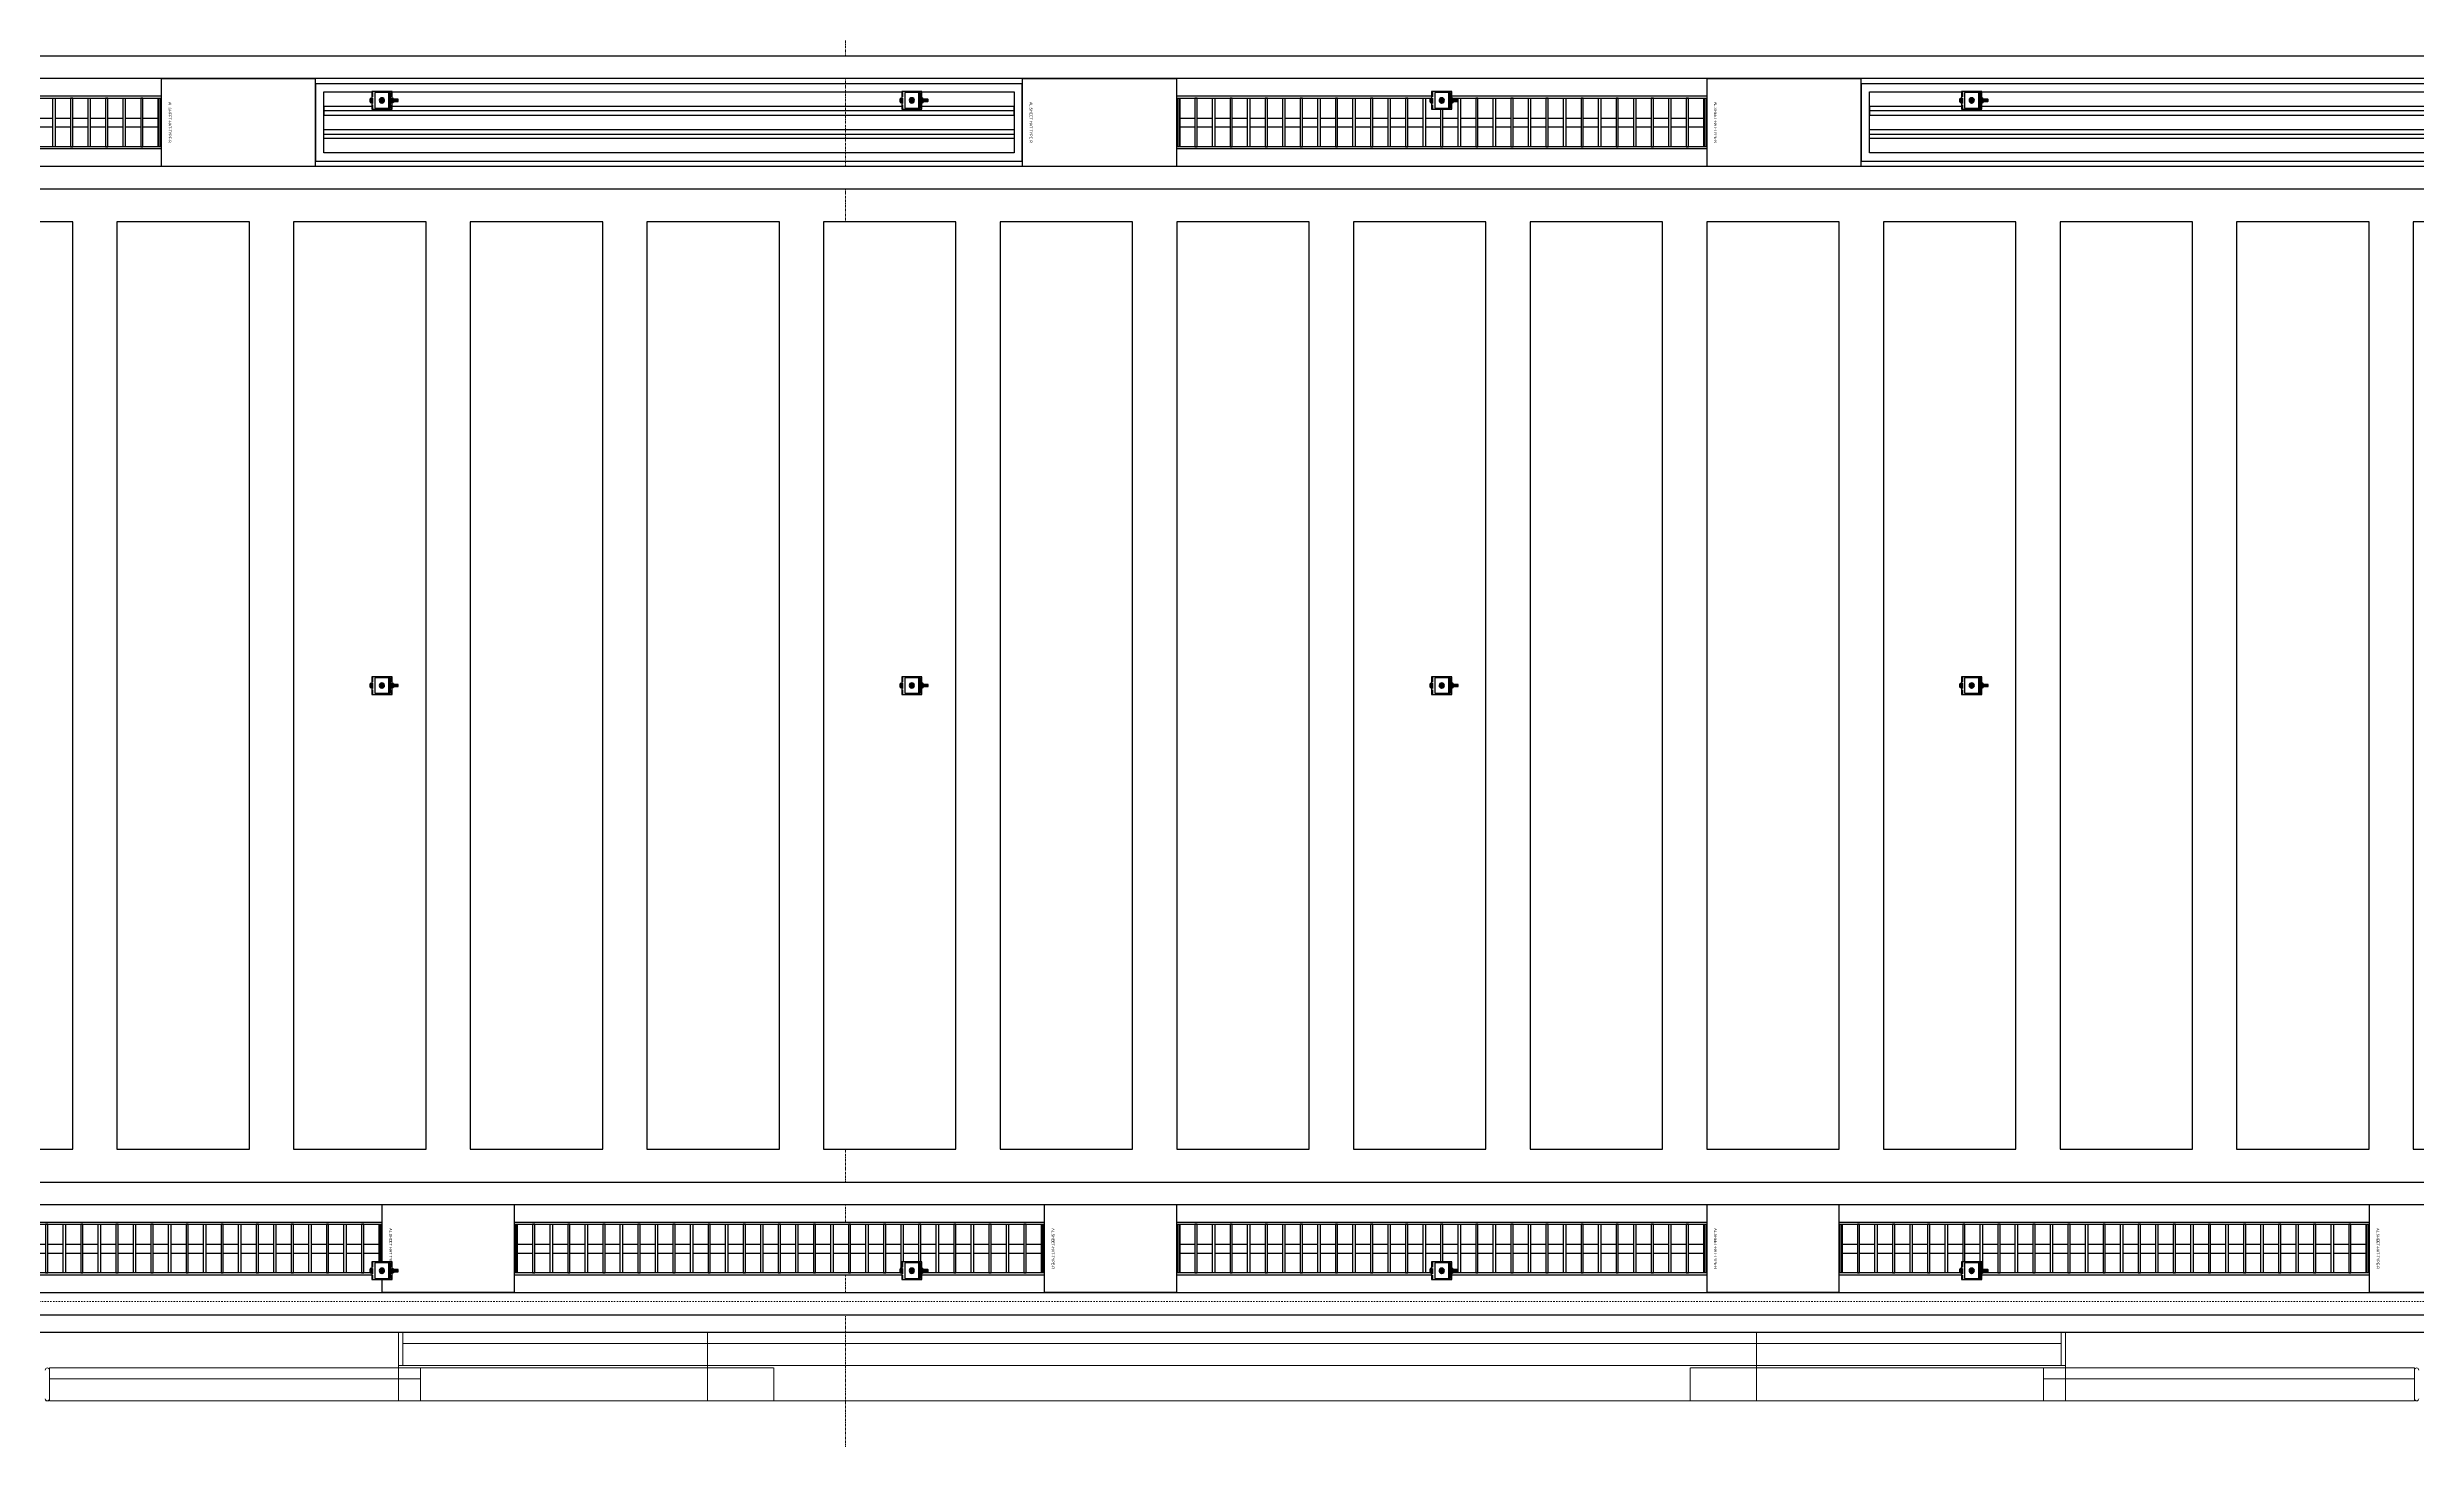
# Model space of a CAD drawing. Header units: millimetres. Extents: x -962357 to -591296, y -195428 to 59420.
# Drawn here: x -803488 to -798123, y -143 to 3010 of the extents above; entities that cross this region are included whole.
import ezdxf
from ezdxf.enums import TextEntityAlignment as Align

# ---------------------------------------------------------------- set-up
doc = ezdxf.new("R2010")
doc.units = ezdxf.units.MM
for name, pattern in [('ACAD_ISO02W100', [15, 12, -3]), ('DASH', [6.35, 3.175, -3.175]), ('DPA_Grid _ Level 100', [10, 5.5, -1.6, 1.3, -1.6]), ('DPA_Hidden 500', [1.4, 0.8, -0.6])]:
    doc.linetypes.add(name, pattern=pattern)
for name, color, linetype in [('000 - CSD_PL_001 - ASCESSORIES', 251, 'Continuous'), ('000 - H A T C H', 8, 'Continuous'), ('000 - WIPEOUT', 250, 'Continuous'), ('001 - ASCESSORIES', 251, 'Continuous'), ('008 - LIGHTING', 1, 'Continuous'), ('A04_TUBE SERIES', 2, 'Continuous'), ('A11_ALU.SOLID SHEET', 2, 'Continuous')]:
    doc.layers.add(name, color=color, linetype=linetype)
for name, color, linetype, lineweight in [('A-GENM', 1, 'Continuous', 9), ('A-GENM-HDLN', 2, 'DPA_Hidden 500', 9), ('Q-SPCQ', 2, 'Continuous', 9), ('Q-SPCQ-HDLN', 2, 'DASH', 9), ('S-GRID', 251, 'Continuous', 9)]:
    doc.layers.add(name, color=color, linetype=linetype, lineweight=lineweight)
doc.layers.get('000 - CSD_PL_001 - ASCESSORIES').off()

# ---------------------------------------------------------------- blocks, each defined once
blk = doc.blocks.new('*U634')
at = {"color": 1}
blk.add_wipeout([(600, -60), (-600, -60), (-600, 60), (600, 60)], dxfattribs=at).dxf.layer = '000 - WIPEOUT'
at = {"layer": '001 - ASCESSORIES', "color": 0}
blk.add_lwpolyline([(600, -60), (-600, -60), (-600, 60), (600, 60)], close=True, dxfattribs=at)
at = {"layer": '001 - ASCESSORIES'}
for points in [[(-593.5, -55), (-598.5, -55), (-598.5, 55), (-593.5, 55)], [(595, -55), (-595, -55), (-595, 55), (595, 55)], [(-558.8, -55), (-553.8, -55), (-553.8, 55), (-558.8, 55)], [(-514, -55), (-519, -55), (-519, 55), (-514, 55)], [(-479.3, -55), (-474.3, -55), (-474.3, 55), (-479.3, 55)], [(-434.6, -55), (-439.6, -55), (-439.6, 55), (-434.6, 55)], [(-399.8, -55), (-394.8, -55), (-394.8, 55), (-399.8, 55)], [(-355.1, -55), (-360.1, -55), (-360.1, 55), (-355.1, 55)], [(-320.4, -55), (-315.4, -55), (-315.4, 55), (-320.4, 55)], [(-275.6, -55), (-280.6, -55), (-280.6, 55), (-275.6, 55)], [(-240.9, -55), (-235.9, -55), (-235.9, 55), (-240.9, 55)], [(-196.2, -55), (-201.2, -55), (-201.2, 55), (-196.2, 55)], [(-161.4, -55), (-156.4, -55), (-156.4, 55), (-161.4, 55)], [(-116.7, -55), (-121.7, -55), (-121.7, 55), (-116.7, 55)], [(-82, -55), (-77, -55), (-77, 55), (-82, 55)], [(-37.2, -55), (-42.2, -55), (-42.2, 55), (-37.2, 55)], [(-2.5, -55), (2.5, -55), (2.5, 55), (-2.5, 55)], [(42.2, -55), (37.2, -55), (37.2, 55), (42.2, 55)], [(77, -55), (82, -55), (82, 55), (77, 55)], [(121.7, -55), (116.7, -55), (116.7, 55), (121.7, 55)], [(156.4, -55), (161.4, -55), (161.4, 55), (156.4, 55)], [(201.2, -55), (196.2, -55), (196.2, 55), (201.2, 55)], [(235.9, -55), (240.9, -55), (240.9, 55), (235.9, 55)], [(280.6, -55), (275.6, -55), (275.6, 55), (280.6, 55)], [(315.4, -55), (320.4, -55), (320.4, 55), (315.4, 55)], [(360.1, -55), (355.1, -55), (355.1, 55), (360.1, 55)], [(394.8, -55), (399.8, -55), (399.8, 55), (394.8, 55)], [(439.6, -55), (434.6, -55), (434.6, 55), (439.6, 55)], [(474.3, -55), (479.3, -55), (479.3, 55), (474.3, 55)], [(519, -55), (514, -55), (514, 55), (519, 55)], [(553.8, -55), (558.8, -55), (558.8, 55), (553.8, 55)], [(598.5, -55), (593.5, -55), (593.5, 55), (598.5, 55)]]:
    blk.add_lwpolyline(points, close=True, dxfattribs=at)
for points in [[(-593.5, 10), (-558.8, 10)], [(-553.8, 10), (-519, 10)], [(-514, 10), (-479.3, 10)], [(-474.3, 10), (-439.6, 10)], [(-434.6, 10), (-399.8, 10)], [(-394.8, 10), (-360.1, 10)], [(-355.1, 10), (-320.4, 10)], [(-315.4, 10), (-280.6, 10)], [(-275.6, 10), (-240.9, 10)], [(-235.9, 10), (-201.2, 10)], [(-196.2, 10), (-161.4, 10)], [(-156.4, 10), (-121.7, 10)], [(-116.7, 10), (-82, 10)], [(-77, 10), (-42.2, 10)], [(-37.2, 10), (-2.5, 10)], [(2.5, 10), (37.2, 10)], [(42.2, 10), (77, 10)], [(82, 10), (116.7, 10)], [(121.7, 10), (156.4, 10)], [(161.4, 10), (196.2, 10)], [(201.2, 10), (235.9, 10)], [(240.9, 10), (275.6, 10)], [(280.6, 10), (315.4, 10)], [(320.4, 10), (355.1, 10)], [(360.1, 10), (394.8, 10)], [(399.8, 10), (434.6, 10)], [(439.6, 10), (474.3, 10)], [(479.3, 10), (514, 10)], [(519, 10), (553.8, 10)], [(558.8, 10), (593.5, 10)], [(-593.5, -10), (-558.8, -10)], [(-553.8, -10), (-519, -10)], [(-514, -10), (-479.3, -10)], [(-474.3, -10), (-439.6, -10)], [(-434.6, -10), (-399.8, -10)], [(-394.8, -10), (-360.1, -10)], [(-355.1, -10), (-320.4, -10)], [(-315.4, -10), (-280.6, -10)], [(-275.6, -10), (-240.9, -10)], [(-235.9, -10), (-201.2, -10)], [(-196.2, -10), (-161.4, -10)], [(-156.4, -10), (-121.7, -10)], [(-116.7, -10), (-82, -10)], [(-77, -10), (-42.2, -10)], [(-37.2, -10), (-2.5, -10)], [(2.5, -10), (37.2, -10)], [(42.2, -10), (77, -10)], [(82, -10), (116.7, -10)], [(121.7, -10), (156.4, -10)], [(161.4, -10), (196.2, -10)], [(201.2, -10), (235.9, -10)], [(240.9, -10), (275.6, -10)], [(280.6, -10), (315.4, -10)], [(320.4, -10), (355.1, -10)], [(360.1, -10), (394.8, -10)], [(399.8, -10), (434.6, -10)], [(439.6, -10), (474.3, -10)], [(479.3, -10), (514, -10)], [(519, -10), (553.8, -10)], [(558.8, -10), (593.5, -10)]]:
    blk.add_lwpolyline(points, dxfattribs=at)
blk = doc.blocks.new('*U374')
at = {"layer": '001 - ASCESSORIES', "color": 0, "linetype": 'ByBlock'}
blk.add_lwpolyline([(800, 87.5), (-800, 87.5), (-800, -87.5), (800, -87.5)], close=True, dxfattribs=at)
at = {"layer": '001 - ASCESSORIES', "linetype": 'ByBlock'}
for points in [[(-781.5, 69), (781.5, 69), (781.5, -69), (-781.5, -69)], [(781.5, 36.3), (-781.5, 36.3), (-781.5, 16.3), (781.5, 16.3)], [(-781.5, -16.3), (781.5, -16.3), (781.5, -36.3), (-781.5, -36.3)]]:
    blk.add_lwpolyline(points, close=True, dxfattribs=at)
for points in [[(781.5, 26.3), (-781.5, 26.3)], [(-781.5, -26.3), (781.5, -26.3)]]:
    blk.add_lwpolyline(points, dxfattribs=at)
blk = doc.blocks.new('*U499')
at = {"layer": 'A11_ALU.SOLID SHEET', "color": 0}
blk.add_lwpolyline([(350, -98.8), (350, 98.8), (0, 98.8), (0, -98.8)], close=True, dxfattribs=at)
at = {"layer": 'Defpoints', "color": 250}
blk.add_point((0, 0), dxfattribs=at)
blk.add_text('AL.SHEET-HAT-TYPE-R', height=6, rotation=270, dxfattribs=at).set_placement((15, 0), align=Align.BOTTOM_CENTER)
blk = doc.blocks.new('*U627')
blk.add_attdef('EXTR.OVL-LENGTH_', (-25, -59.1), '', height=5)
blk.add_wipeout([(-25, 0), (25, 0), (25, 67400), (-25, 67400)]).dxf.layer = '000 - WIPEOUT'
at = {"layer": 'A04_TUBE SERIES', "color": 0}
blk.add_lwpolyline([(-25, 0), (25, 0), (25, 67400), (-25, 67400)], close=True, dxfattribs=at)
blk = doc.blocks.new('*U628')
blk.add_attdef('EXTR.OVL-LENGTH_', (-25, -59.1), '', height=5)
blk.add_wipeout([(-25, 0), (25, 0), (25, 67400), (-25, 67400)]).dxf.layer = '000 - WIPEOUT'
at = {"layer": 'A04_TUBE SERIES', "color": 0}
blk.add_lwpolyline([(-25, 0), (25, 0), (25, 67400), (-25, 67400)], close=True, dxfattribs=at)
blk = doc.blocks.new('*U500')
at = {"layer": 'A11_ALU.SOLID SHEET', "color": 0}
blk.add_lwpolyline([(300, -98.8), (300, 98.8), (0, 98.8), (0, -98.8)], close=True, dxfattribs=at)
at = {"layer": 'Defpoints', "color": 250}
blk.add_point((0, 0), dxfattribs=at)
blk.add_text('AL.SHEET-HAT-TYPE-R', height=6, rotation=270, dxfattribs=at).set_placement((15, 0), align=Align.BOTTOM_CENTER)
blk = doc.blocks.new('*U632')
blk.add_attdef('EXTR.OVL-LENGTH_', (-25, -59.1), '', height=5)
blk.add_wipeout([(-25, 0), (25, 0), (25, 67400), (-25, 67400)]).dxf.layer = '000 - WIPEOUT'
at = {"layer": 'A04_TUBE SERIES', "color": 0}
blk.add_lwpolyline([(-25, 0), (25, 0), (25, 67400), (-25, 67400)], close=True, dxfattribs=at)
blk = doc.blocks.new('*U633')
blk.add_attdef('EXTR.OVL-LENGTH_', (-25, -59.1), '', height=5)
blk.add_wipeout([(-25, 0), (25, 0), (25, 67400), (-25, 67400)]).dxf.layer = '000 - WIPEOUT'
at = {"layer": 'A04_TUBE SERIES', "color": 0}
blk.add_lwpolyline([(-25, 0), (25, 0), (25, 67400), (-25, 67400)], close=True, dxfattribs=at)
blk = doc.blocks.new('*U614')
at = {"color": 3}
for points in [[(-1050, -14450), (1050, -14450), (1050, -14750), (-1050, -14750)], [(-1050, -14850), (1050, -14850), (1050, -15150), (-1050, -15150)], [(-1050, -15250), (1050, -15250), (1050, -15550), (-1050, -15550)], [(-1050, -15650), (1050, -15650), (1050, -15950), (-1050, -15950)], [(-1050, -16050), (1050, -16050), (1050, -16350), (-1050, -16350)], [(-1050, -16450), (1050, -16450), (1050, -16750), (-1050, -16750)], [(-1050, -16850), (1050, -16850), (1050, -17150), (-1050, -17150)], [(-1050, -17250), (1050, -17250), (1050, -17550), (-1050, -17550)], [(-1050, -17650), (1050, -17650), (1050, -17950), (-1050, -17950)], [(-1050, -18050), (1050, -18050), (1050, -18350), (-1050, -18350)], [(-1050, -18450), (1050, -18450), (1050, -18750), (-1050, -18750)], [(-1050, -18850), (1050, -18850), (1050, -19150), (-1050, -19150)], [(-1050, -19250), (1050, -19250), (1050, -19550), (-1050, -19550)], [(-1050, -19650), (1050, -19650), (1050, -19950), (-1050, -19950)], [(-1050, -20050), (1050, -20050), (1050, -20350), (-1050, -20350)]]:
    blk.add_wipeout(points, dxfattribs=at).dxf.layer = '000 - WIPEOUT'
at = {"layer": 'A11_ALU.SOLID SHEET', "color": 0, "linetype": 'ByBlock'}
for points in [[(-1050, -14750), (1050, -14750), (1050, -14450), (-1050, -14450)], [(-1050, -15150), (1050, -15150), (1050, -14850), (-1050, -14850)], [(-1050, -15550), (1050, -15550), (1050, -15250), (-1050, -15250)], [(-1050, -15950), (1050, -15950), (1050, -15650), (-1050, -15650)], [(-1050, -16350), (1050, -16350), (1050, -16050), (-1050, -16050)], [(-1050, -16750), (1050, -16750), (1050, -16450), (-1050, -16450)], [(-1050, -17150), (1050, -17150), (1050, -16850), (-1050, -16850)], [(-1050, -17550), (1050, -17550), (1050, -17250), (-1050, -17250)], [(-1050, -17950), (1050, -17950), (1050, -17650), (-1050, -17650)], [(-1050, -18350), (1050, -18350), (1050, -18050), (-1050, -18050)], [(-1050, -18750), (1050, -18750), (1050, -18450), (-1050, -18450)], [(-1050, -19150), (1050, -19150), (1050, -18850), (-1050, -18850)], [(-1050, -19550), (1050, -19550), (1050, -19250), (-1050, -19250)], [(-1050, -19950), (1050, -19950), (1050, -19650), (-1050, -19650)], [(-1050, -20350), (1050, -20350), (1050, -20050), (-1050, -20050)]]:
    blk.add_lwpolyline(points, close=True, dxfattribs=at)
blk = doc.blocks.new('*U5836')
blk.add_lwpolyline([(-107450, -550), (27650, -550), (27650, -3480), (-107450, -3480)], close=True)
at = {"layer": '008 - LIGHTING'}
for p in [(-57400, -740), (-57400, -740), (-57400, -740), (-53900, -740), (-53900, -740), (-53900, -740)]:
    blk.add_blockref('*U374', p, dxfattribs=at)
at = {"layer": 'A11_ALU.SOLID SHEET', "color": 1}
for name, p in [('*U499', (-58550, -740)), ('*U499', (-56600, -740)), ('*U499', (-55050, -740)), ('*U500', (-58050, -3290)), ('*U500', (-56550, -3290)), ('*U500', (-55050, -3290)), ('*U500', (-53550, -3290))]:
    blk.add_blockref(name, p, dxfattribs=at)
at = {"layer": '008 - LIGHTING'}
for p in [(-59150, -740), (-55650, -740), (-58650, -3290), (-57150, -3290), (-55650, -3290), (-54150, -3290)]:
    blk.add_blockref('*U634', p, dxfattribs=at)
at = {"layer": 'A04_TUBE SERIES', "linetype": 'ByBlock', "rotation": 270}
for name, p in [('*U628', (-107350, -615)), ('*U627', (-107350, -865)), ('*U632', (-107350, -3165)), ('*U633', (-107350, -3415))]:
    blk.add_blockref(name, p, dxfattribs=at)
at = {"layer": 'A11_ALU.SOLID SHEET', "linetype": 'ByBlock', "rotation": 90}
blk.add_blockref('*U614', (-73500, -2015), dxfattribs=at)
at = {"layer": '008 - LIGHTING'}
for p in [(-59150, -740), (-55650, -740), (-58650, -3290), (-57150, -3290), (-55650, -3290), (-54150, -3290)]:
    blk.add_blockref('*U634', p, dxfattribs=at)
for p in [(-59150, -740), (-55650, -740), (-58650, -3290), (-57150, -3290), (-55650, -3290), (-54150, -3290)]:
    blk.add_blockref('*U634', p, dxfattribs=at)
blk = doc.blocks.new('DPA_Speciality_PlatformScreenDoor - Length_135300-12767973-4180-01 LOWER PLATFORM LEVEL - REFLECTED CEILING PLAN')
at = {"layer": 'A-GENM'}
for p, q in [((81482.5, -250), (81392.5, -250)), ((81392.5, -250), (81482.5, -250)), ((81587.5, -250), (81397.4, -250)), ((81397.4, -250), (81587.5, -250)), ((81492.5, -250), (81582.5, -250)), ((81582.5, -250), (81492.5, -250)), ((85962.5, -250), (86152.6, -250)), ((86152.6, -250), (85962.5, -250)), ((86057.5, -250), (85967.5, -250)), ((85967.5, -250), (86057.5, -250)), ((86067.5, -250), (86157.5, -250)), ((86157.5, -250), (86067.5, -250)), ((82140.3, -330), (82264.1, -330)), ((82150.9, -330), (82204, -330)), ((82200.4, -330), (82253.5, -330)), ((83740.3, -330), (83864.1, -330)), ((83750.9, -330), (83804, -330)), ((83800.4, -330), (83853.5, -330))]:
    blk.add_line(p, q, dxfattribs=at)
at = {"layer": 'A-GENM-HDLN'}
for p, q in [((81887.5, -175), (81887.5, -250)), ((81887.5, -175), (82737.5, -175)), ((82737.5, -250), (82737.5, -175)), ((84812.5, -250), (84812.5, -175)), ((85662.5, -175), (84812.5, -175)), ((85662.5, -175), (85662.5, -250)), ((81887.5, -250), (82737.5, -250)), ((85662.5, -250), (84812.5, -250))]:
    blk.add_line(p, q, dxfattribs=at)
at = {"layer": 'Q-SPCQ'}
for p, q in [((81937.5, -175), (81097.5, -175)), ((81097.5, -175), (81937.5, -175)), ((81097.5, -175), (81097.5, -225)), ((81097.5, -175), (81097.5, -225)), ((81097.5, -245), (81097.5, -180)), ((81097.5, -180), (81097.5, -245)), ((81127.5, -175), (81907.5, -175)), ((81907.5, -175), (81127.5, -175)), ((81907.5, -175), (81127.5, -175)), ((81127.5, -175), (81907.5, -175)), ((81887.5, -175), (82587.5, -175)), ((81937.5, -225), (81937.5, -175)), ((81937.5, -175), (81937.5, -225)), ((82587.5, -175), (82587.5, -330)), ((82587.5, -175), (84962.5, -175)), ((82587.5, -330), (82587.5, -175)), ((82587.5, -200), (82587.5, -187.5)), ((82587.5, -187.5), (82587.5, -200)), ((82587.5, -305), (82587.5, -200)), ((82587.5, -200), (82587.5, -305)), ((84962.5, -175), (84962.5, -330)), ((84962.5, -175), (85662.5, -175)), ((84962.5, -330), (84962.5, -175)), ((84962.5, -200), (84962.5, -187.5)), ((84962.5, -187.5), (84962.5, -200)), ((84962.5, -305), (84962.5, -200)), ((84962.5, -200), (84962.5, -305)), ((85612.5, -175), (86452.5, -175)), ((86452.5, -175), (85612.5, -175)), ((85612.5, -175), (85612.5, -225)), ((85612.5, -225), (85612.5, -175)), ((86422.5, -175), (85642.5, -175)), ((85642.5, -175), (86422.5, -175)), ((85642.5, -175), (86422.5, -175)), ((86422.5, -175), (85642.5, -175)), ((86452.5, -225), (86452.5, -175)), ((86452.5, -225), (86452.5, -175)), ((86452.5, -180), (86452.5, -245)), ((86452.5, -245), (86452.5, -180)), ((81097.5, -225), (81937.5, -225)), ((81937.5, -225), (81097.5, -225)), ((81097.5, -250), (81097.5, -225)), ((81097.5, -225), (81097.5, -250)), ((81937.5, -225), (81097.5, -225)), ((81097.5, -225), (81097.5, -250)), ((81097.5, -250), (81097.5, -225)), ((81097.5, -225), (81937.5, -225)), ((81937.5, -225), (81097.5, -225)), ((81097.5, -225), (81937.5, -225)), ((81097.5, -250), (81937.5, -250)), ((81937.5, -250), (81097.5, -250)), ((81097.5, -250), (81937.5, -250)), ((81937.5, -250), (81097.5, -250)), ((81907.5, -225), (81127.5, -225)), ((81127.5, -225), (81907.5, -225)), ((81127.5, -225), (81907.5, -225)), ((81907.5, -225), (81127.5, -225)), ((81887.5, -225), (81147.5, -225)), ((81147.5, -225), (81887.5, -225)), ((81887.5, -225), (81147.5, -225)), ((81147.5, -225), (81887.5, -225)), ((81887.5, -250), (81147.5, -250)), ((81147.5, -250), (81887.5, -250)), ((81887.5, -250), (81147.5, -250)), ((81147.5, -250), (81887.5, -250)), ((81887.5, -305), (81887.5, -250)), ((81887.5, -250), (81887.5, -330)), ((81897.5, -255), (81887.5, -255)), ((81887.5, -255), (81887.5, -330)), ((81887.5, -330), (81887.5, -255)), ((81887.5, -255), (81897.5, -255)), ((81897.5, -330), (81897.5, -255)), ((81897.5, -255), (81897.5, -330)), ((82587.5, -255), (81897.5, -255)), ((81897.5, -255), (82587.5, -255)), ((81897.5, -255), (81897.5, -305)), ((81897.5, -255), (81897.5, -305)), ((81937.5, -225), (81937.5, -250)), ((81937.5, -225), (81937.5, -250)), ((81937.5, -250), (81937.5, -225)), ((81937.5, -225), (81937.5, -250)), ((81947.5, -255), (82527.5, -255)), ((82527.5, -255), (81947.5, -255)), ((82537.5, -255), (81947.5, -255)), ((81947.5, -255), (82537.5, -255)), ((84962.5, -255), (82587.5, -255)), ((82587.5, -255), (84962.5, -255)), ((82587.5, -255), (82587.5, -305)), ((82587.5, -255), (82587.5, -305)), ((82587.5, -305), (82587.5, -255)), ((82587.5, -255), (82587.5, -305)), ((84912.5, -255), (82637.5, -255)), ((82637.5, -255), (84912.5, -255)), ((82647.5, -255), (84902.5, -255)), ((84902.5, -255), (82647.5, -255)), ((84962.5, -255), (85652.5, -255)), ((85652.5, -255), (84962.5, -255)), ((84962.5, -255), (84962.5, -305)), ((84962.5, -305), (84962.5, -255)), ((84962.5, -305), (84962.5, -255)), ((84962.5, -255), (84962.5, -305)), ((85012.5, -255), (85602.5, -255)), ((85602.5, -255), (85012.5, -255)), ((85602.5, -255), (85022.5, -255)), ((85022.5, -255), (85602.5, -255)), ((86452.5, -225), (85612.5, -225)), ((85612.5, -225), (86452.5, -225)), ((85612.5, -250), (85612.5, -225)), ((85612.5, -250), (85612.5, -225)), ((86452.5, -225), (85612.5, -225)), ((85612.5, -225), (85612.5, -250)), ((85612.5, -250), (85612.5, -225)), ((85612.5, -225), (86452.5, -225)), ((85612.5, -225), (86452.5, -225)), ((86452.5, -225), (85612.5, -225)), ((86452.5, -250), (85612.5, -250)), ((85612.5, -250), (86452.5, -250)), ((85612.5, -250), (86452.5, -250)), ((86452.5, -250), (85612.5, -250)), ((85642.5, -225), (86422.5, -225)), ((86422.5, -225), (85642.5, -225)), ((86422.5, -225), (85642.5, -225)), ((85642.5, -225), (86422.5, -225)), ((85652.5, -255), (85652.5, -330)), ((85662.5, -255), (85652.5, -255)), ((85652.5, -255), (85662.5, -255)), ((85652.5, -330), (85652.5, -255)), ((85652.5, -305), (85652.5, -255)), ((85652.5, -305), (85652.5, -255)), ((85662.5, -225), (86402.5, -225)), ((86402.5, -225), (85662.5, -225)), ((85662.5, -225), (86402.5, -225)), ((86402.5, -225), (85662.5, -225)), ((85662.5, -250), (86402.5, -250)), ((86402.5, -250), (85662.5, -250)), ((85662.5, -250), (86402.5, -250)), ((86402.5, -250), (85662.5, -250)), ((85662.5, -330), (85662.5, -250)), ((85662.5, -250), (85662.5, -305)), ((85662.5, -330), (85662.5, -255)), ((85662.5, -255), (85662.5, -330)), ((86452.5, -225), (86452.5, -250)), ((86452.5, -250), (86452.5, -225)), ((86452.5, -250), (86452.5, -225)), ((86452.5, -225), (86452.5, -250)), ((81887.5, -317.5), (81887.5, -305)), ((82587.5, -305), (81897.5, -305)), ((81897.5, -305), (82577.5, -305)), ((81897.5, -305), (81897.5, -330)), ((81897.5, -305), (81897.5, -330)), ((81897.5, -305), (82577.5, -305)), ((82577.5, -305), (81897.5, -305)), ((81897.5, -330), (81897.5, -305)), ((81897.5, -305), (81897.5, -330)), ((82587.5, -305), (81897.5, -305)), ((81897.5, -305), (82587.5, -305)), ((82527.5, -305), (81947.5, -305)), ((81947.5, -305), (82527.5, -305)), ((82527.5, -305), (81947.5, -305)), ((81947.5, -305), (82527.5, -305)), ((82537.5, -305), (81947.5, -305)), ((81947.5, -305), (82537.5, -305)), ((81947.5, -305), (82527.5, -305)), ((82527.5, -305), (81947.5, -305)), ((82577.5, -305), (82587.5, -305)), ((82587.5, -317.5), (82587.5, -305)), ((84962.5, -305), (82587.5, -305)), ((82587.5, -305), (82597.5, -305)), ((82587.5, -330), (82587.5, -305)), ((82587.5, -305), (82587.5, -330)), ((84962.5, -305), (82587.5, -305)), ((82587.5, -305), (84962.5, -305)), ((82587.5, -305), (82587.5, -317.5)), ((82587.5, -330), (82587.5, -305)), ((82587.5, -305), (82587.5, -330)), ((82597.5, -305), (84952.5, -305)), ((82597.5, -305), (84952.5, -305)), ((84952.5, -305), (82597.5, -305)), ((84912.5, -305), (82637.5, -305)), ((82637.5, -305), (84912.5, -305)), ((84902.5, -305), (82647.5, -305)), ((82647.5, -305), (84902.5, -305)), ((84902.5, -305), (82647.5, -305)), ((82647.5, -305), (84902.5, -305)), ((82647.5, -305), (84902.5, -305)), ((84902.5, -305), (82647.5, -305)), ((84952.5, -305), (84962.5, -305)), ((84962.5, -317.5), (84962.5, -305)), ((84962.5, -305), (84972.5, -305)), ((85652.5, -305), (84962.5, -305)), ((84962.5, -305), (84962.5, -330)), ((84962.5, -330), (84962.5, -305)), ((84962.5, -305), (85652.5, -305)), ((85652.5, -305), (84962.5, -305)), ((84962.5, -305), (84962.5, -317.5)), ((84962.5, -330), (84962.5, -305)), ((84962.5, -305), (84962.5, -330)), ((84972.5, -305), (85652.5, -305)), ((85652.5, -305), (84972.5, -305)), ((84972.5, -305), (85652.5, -305)), ((85012.5, -305), (85602.5, -305)), ((85602.5, -305), (85012.5, -305)), ((85022.5, -305), (85602.5, -305)), ((85602.5, -305), (85022.5, -305)), ((85022.5, -305), (85602.5, -305)), ((85602.5, -305), (85022.5, -305)), ((85602.5, -305), (85022.5, -305)), ((85022.5, -305), (85602.5, -305)), ((85652.5, -330), (85652.5, -305)), ((85652.5, -330), (85652.5, -305)), ((85652.5, -305), (85652.5, -330)), ((85652.5, -330), (85652.5, -305)), ((85662.5, -305), (85662.5, -317.5)), ((81887.5, -330), (82587.5, -330)), ((81887.5, -330), (81897.5, -330)), ((81897.5, -330), (81887.5, -330)), ((82577.5, -330), (81897.5, -330)), ((81897.5, -330), (82587.5, -330)), ((81897.5, -330), (82577.5, -330)), ((82577.5, -330), (81897.5, -330)), ((82527.5, -330), (81947.5, -330)), ((81947.5, -330), (82527.5, -330)), ((82527.5, -330), (81947.5, -330)), ((81947.5, -330), (82527.5, -330)), ((82587.5, -330), (82577.5, -330)), ((82587.5, -330), (84962.5, -330)), ((82597.5, -330), (82587.5, -330)), ((82587.5, -330), (84962.5, -330)), ((84952.5, -330), (82597.5, -330)), ((82597.5, -330), (84952.5, -330)), ((84952.5, -330), (82597.5, -330)), ((84902.5, -330), (82647.5, -330)), ((82647.5, -330), (84902.5, -330)), ((84902.5, -330), (82647.5, -330)), ((82647.5, -330), (84902.5, -330)), ((84962.5, -330), (84952.5, -330)), ((84962.5, -330), (85662.5, -330)), ((84962.5, -330), (85652.5, -330)), ((84972.5, -330), (84962.5, -330)), ((85652.5, -330), (84972.5, -330)), ((85652.5, -330), (84972.5, -330)), ((84972.5, -330), (85652.5, -330)), ((85022.5, -330), (85602.5, -330)), ((85602.5, -330), (85022.5, -330)), ((85022.5, -330), (85602.5, -330)), ((85602.5, -330), (85022.5, -330)), ((85652.5, -330), (85662.5, -330)), ((85662.5, -330), (85652.5, -330))]:
    blk.add_line(p, q, dxfattribs=at)
for centre, start, end in [((81092.5, -180), 0, 180), ((81092.5, -180), 0, 180), ((86457.5, -180), 360, 180), ((86457.5, -180), 0, 180), ((81092.5, -245), 180, 360), ((81092.5, -245), 180, 360), ((86457.5, -245), 180, 360), ((86457.5, -245), 180, 0)]:
    blk.add_arc(centre, 5, start, end, dxfattribs=at)
at = {"layer": 'Q-SPCQ-HDLN'}
for p, q in [((135200, -330), (-100, -330)), ((135200, -400), (-100, -400))]:
    blk.add_line(p, q, dxfattribs=at)
blk = doc.blocks.new('C-1-PP19-AR-4180-01-B_20250908-040939_EXDOWNLIGHT')
at = {"layer": 'Q-SPCQ', "rotation": 180}
blk.add_blockref('DPA_Speciality_PlatformScreenDoor - Length_135300-12767973-4180-01 LOWER PLATFORM LEVEL - REFLECTED CEILING PLAN', (27650, -3810), dxfattribs=at)
blk = doc.blocks.new('000 - ASSCESSORIES_FAMELINE_GALV.BRACKET_FITTING_L-PROFILE_BK-08_TOP_VIEW')
at = {"linetype": 'Continuous'}
blk.add_wipeout([(-17.5, 19), (-17.5, -16), (17.5, -16), (17.5, 19)], dxfattribs=at).dxf.layer = '000 - WIPEOUT'
at = {"layer": '001 - ASCESSORIES', "linetype": 'ByBlock'}
blk.add_lwpolyline([(-17.5, 19), (17.5, 19), (17.5, 16), (-17.5, 16)], close=True, dxfattribs=at)
at = {"layer": '001 - ASCESSORIES', "color": 0, "linetype": 'Continuous'}
blk.add_lwpolyline([(-17.5, 19), (-17.5, -16), (17.5, -16), (17.5, 19)], close=True, dxfattribs=at)
at = {"layer": '001 - ASCESSORIES'}
blk.add_circle((0, 0), 3.5, dxfattribs=at)
blk = doc.blocks.new('*U492')
at = {"layer": '001 - ASCESSORIES', "color": 0}
blk.add_blockref('000 - ASSCESSORIES_FAMELINE_GALV.BRACKET_FITTING_L-PROFILE_BK-08_TOP_VIEW', (0, 0), dxfattribs=at)
blk = doc.blocks.new('000 - DYNAMIC_VIEW_ASSCESSORIES_GALV.STUD_FULL_THREAD_1-4_TOP_VIEW')
at = {"layer": '000 - H A T C H'}
h = blk.add_hatch(color=250, dxfattribs=at)
h.dxf.hatch_style = 1
edge = h.paths.add_edge_path()
edge.add_arc((0, 0), 3.18, 0, 360)
at = {"layer": '001 - ASCESSORIES', "color": 0}
blk.add_circle((0, 0), 3.18, dxfattribs=at)
blk = doc.blocks.new('*U485')
at = {"layer": '001 - ASCESSORIES', "color": 0}
blk.add_blockref('000 - DYNAMIC_VIEW_ASSCESSORIES_GALV.STUD_FULL_THREAD_1-4_TOP_VIEW', (0, 0), dxfattribs=at)
blk = doc.blocks.new('000 - ASSCESSORIES_FAMELINE_GALV.BRACKET_FITTING_U-PROFILE_BK-07_TOP_VIEW')
at = {"linetype": 'Continuous'}
blk.add_wipeout([(20, -23), (20, 23), (-20, 23), (-20, -23)], dxfattribs=at).dxf.layer = '000 - WIPEOUT'
at = {"layer": '001 - ASCESSORIES', "linetype": 'ACAD_ISO02W100'}
for p, q in [((20, 21), (-20, 21)), ((20, -21), (-20, -21))]:
    blk.add_line(p, q, dxfattribs=at)
at = {"layer": '001 - ASCESSORIES', "color": 0, "linetype": 'Continuous'}
blk.add_lwpolyline([(20, -23), (20, 23), (-20, 23), (-20, -23)], close=True, dxfattribs=at)
at = {"layer": '001 - ASCESSORIES', "linetype": 'Continuous'}
blk.add_circle((0, 0), 3.5, dxfattribs=at)
blk = doc.blocks.new('*U489')
at = {"layer": '001 - ASCESSORIES', "color": 0, "linetype": 'ByBlock'}
blk.add_blockref('000 - ASSCESSORIES_FAMELINE_GALV.BRACKET_FITTING_U-PROFILE_BK-07_TOP_VIEW', (0, 0), dxfattribs=at)
blk = doc.blocks.new('*U281')
at = {"layer": '001 - ASCESSORIES', "color": 0}
blk.add_lwpolyline([(4.6, 0), (2.3, 4), (-2.3, 4), (-4.6, 0), (-2.3, -4), (2.3, -4)], close=True, dxfattribs=at)
at = {"layer": '001 - ASCESSORIES', "color": 8}
blk.add_circle((0, 0), 3.85, dxfattribs=at)
at = {"layer": '001 - ASCESSORIES', "color": 0}
blk.add_circle((0, 0), 2.6, dxfattribs=at)
blk = doc.blocks.new('*U639')
at = {"layer": '000 - CSD_PL_001 - ASCESSORIES', "color": 0, "rotation": 270}
blk.add_blockref('*U281', (0, 0), dxfattribs=at)
blk = doc.blocks.new('*U308')
at = {"layer": '001 - ASCESSORIES'}
blk.add_lwpolyline([(-0.3, -4.5), (-0.3, -2.5, -19.949874), (0.3, -2.5), (0.3, -4.5)], format="xyb", dxfattribs=at)
blk.add_arc((0, 0), 4.5, 273.1847, 266.8153, dxfattribs=at)
blk = doc.blocks.new('000 - ASSCESSORIES_SPRING_WASHER_M5_TOP_VIEW')
at = {"color": 6}
blk.add_blockref('*U308', (0, 0), dxfattribs=at)
blk = doc.blocks.new('*U641')
at = {"color": 6}
blk.add_blockref('000 - ASSCESSORIES_SPRING_WASHER_M5_TOP_VIEW', (0, 0), dxfattribs=at)
blk = doc.blocks.new('*U307')
at = {"layer": '001 - ASCESSORIES'}
blk.add_lwpolyline([(-0.3, -6), (-0.3, -2.5, -19.949874), (0.2, -2.5), (0.2, -6)], format="xyb", dxfattribs=at)
blk.add_arc((0, 0), 6, 273.1847, 266.8153, dxfattribs=at)
blk = doc.blocks.new('000 - ASSCESSORIES_WASHER_M5_TOP_VIEW')
at = {"color": 6}
blk.add_blockref('*U307', (0, 0), dxfattribs=at)
blk = doc.blocks.new('*U640')
at = {"color": 6}
blk.add_blockref('000 - ASSCESSORIES_WASHER_M5_TOP_VIEW', (0, 0), dxfattribs=at)
blk = doc.blocks.new('*U282')
at = {"color": 1}
for p, q in [((-3.5, 3.5), (3.5, 3.5)), ((-3.5, 0), (3.5, 0))]:
    blk.add_line(p, q, dxfattribs=at)
at = {"color": 0}
for points in [[(-2.3, 3.2, 0.249855), (-4.6, 3.2), (-4.6, 0.3, 0.249855), (-2.3, 0.3)], [(2.3, 3.2, 0.062432), (0, 3.5, 0.062432), (-2.3, 3.2), (-2.3, 0.3, 0.061701), (0, 0, 0.061701), (2.3, 0.3)], [(4.6, 3.2, 0.249855), (2.3, 3.2), (2.3, 0.3, 0.249855), (4.6, 0.3)]]:
    blk.add_lwpolyline(points, format="xyb", close=True, dxfattribs=at)
blk = doc.blocks.new('*U296')
at = {"layer": '000 - H A T C H'}
h = blk.add_hatch(dxfattribs=at)
h.set_pattern_fill('ANSI35', color=8, scale=4, angle=65)
h.set_pattern_definition([(110, (-0.5, 0), (-0.939693, -0.34202), []), (110, (-0.2012, 0.6409), (-0.939693, -0.34202), [1.25, -0.25, 0, -0.25])])
h.paths.add_polyline_path([(0, -2.5), (59.5, -2.5), (59.5, 2.5), (0, 2.5)])
at = {"color": 8}
blk.add_line((59.5, -2.5), (59.5, 2.5), dxfattribs=at)
at = {"color": 1}
blk.add_lwpolyline([(59.5, 2.5), (0, 2.5), (0, -2.5), (59.5, -2.5), (60, -2), (60, 2)], close=True, dxfattribs=at)
blk = doc.blocks.new('*U448')
at = {"layer": '000 - H A T C H'}
h = blk.add_hatch(color=250, dxfattribs=at)
h.dxf.hatch_style = 1
edge = h.paths.add_edge_path()
edge.add_line((-0.3, -4.6), (-3.2, -4.6))
edge.add_arc((-1, -3.5), 2.45, 180, 208.0569, ccw=False)
edge.add_line((-3.5, -3.5), (-3.5, 0))
edge.add_arc((5.9, 0), 9.36, 179.9761, 180.0239, ccw=False)
edge.add_line((-3.5, 0), (-3.5, 0))
edge.add_arc((5.9, 0), 9.36, 179.9761, 180.0239, ccw=False)
edge.add_line((-3.5, 0), (-3.5, 3.5))
edge.add_arc((-1, 3.5), 2.45, 151.9431, 180, ccw=False)
edge.add_line((-3.2, 4.6), (-0.3, 4.6))
edge.add_arc((-2.5, 3.5), 2.45, 360, 388.0569, ccw=False)
edge.add_line((0, 3.5), (0, -3.5))
edge.add_arc((-2.5, -3.5), 2.45, 331.9431, 360, ccw=False)
blk.add_blockref('*U296', (0, 0))
at = {"layer": '001 - ASCESSORIES', "rotation": 90}
blk.add_blockref('*U282', (0, 0), dxfattribs=at)
blk = doc.blocks.new('*U306')
blk.add_wipeout([(-6, 0.65), (6, 0.65), (6, -0.65), (-6, -0.65)]).dxf.layer = '000 - WIPEOUT'
at = {"layer": '001 - ASCESSORIES'}
blk.add_lwpolyline([(-6, 0.65), (6, 0.65), (6, -0.65), (-6, -0.65)], close=True, dxfattribs=at)
blk.add_wipeout([(0.1, -0.65), (6, -0.65), (6, 0.65), (0.1, 0.65)]).dxf.layer = '000 - WIPEOUT'
blk.add_wipeout([(-0.1, -0.65), (-6, -0.65), (-6, 0.65), (-0.1, 0.65)]).dxf.layer = '000 - WIPEOUT'
for points in [[(-0.1, -0.65), (-6, -0.65), (-6, 0.65), (-0.1, 0.65)], [(0.1, -0.65), (6, -0.65), (6, 0.65), (0.1, 0.65)]]:
    blk.add_lwpolyline(points, close=True, dxfattribs=at)
blk = doc.blocks.new('000 - ASSCESSORIES_WASHER_M5_FRONT-SIDE-BACK_VIEW')
at = {"color": 6}
blk.add_blockref('*U306', (0, 0), dxfattribs=at)
blk = doc.blocks.new('*U637')
at = {"color": 6}
blk.add_blockref('000 - ASSCESSORIES_WASHER_M5_FRONT-SIDE-BACK_VIEW', (0, 0), dxfattribs=at)
blk = doc.blocks.new('*U309')
blk.add_wipeout([(-4.5, 0.65), (4.5, 0.65), (4.5, -0.65), (-4.5, -0.65)]).dxf.layer = '000 - WIPEOUT'
at = {"layer": '001 - ASCESSORIES'}
blk.add_lwpolyline([(-4.5, 0.65), (4.5, 0.65), (4.5, -0.65), (-4.5, -0.65)], close=True, dxfattribs=at)
blk.add_wipeout([(0.1, -0.95), (4.5, -0.65), (4.5, 0.65), (0.1, 0.35)]).dxf.layer = '000 - WIPEOUT'
blk.add_wipeout([(-0.1, -0.35), (-4.5, -0.65), (-4.5, 0.65), (-0.1, 0.95)]).dxf.layer = '000 - WIPEOUT'
for points in [[(-0.1, -0.35), (-4.5, -0.65), (-4.5, 0.65), (-0.1, 0.95)], [(0.1, -0.95), (4.5, -0.65), (4.5, 0.65), (0.1, 0.35)]]:
    blk.add_lwpolyline(points, close=True, dxfattribs=at)
blk = doc.blocks.new('000 - ASSCESSORIES_SPRING_WASHER_M5_FRONT-SIDE-BACK_VIEW')
at = {"color": 6}
blk.add_blockref('*U309', (0, 0), dxfattribs=at)
blk = doc.blocks.new('*U638')
at = {"color": 6}
blk.add_blockref('000 - ASSCESSORIES_SPRING_WASHER_M5_FRONT-SIDE-BACK_VIEW', (0, 0), dxfattribs=at)
blk = doc.blocks.new('*U486')
at = {"layer": '001 - ASCESSORIES'}
blk.add_blockref('*U448', (-23, 0), dxfattribs=at)
at = {"layer": '001 - ASCESSORIES', "color": 6, "rotation": 180}
for name in ['*U640', '*U641']:
    blk.add_blockref(name, (0, 0), dxfattribs=at)
at = {"layer": '001 - ASCESSORIES', "color": 2, "rotation": 270}
blk.add_blockref('*U639', (0, 0), dxfattribs=at)
blk.add_blockref('*U639', (0, 0), dxfattribs=at)
at = {"layer": '001 - ASCESSORIES', "color": 0, "rotation": 90}
blk.add_blockref('*U489', (0, 0), dxfattribs=at)
at = {"layer": '001 - ASCESSORIES', "color": 0, "rotation": 270}
blk.add_blockref('*U492', (0, 0), dxfattribs=at)
at = {"layer": '001 - ASCESSORIES', "color": 6}
for name in ['*U640', '*U641']:
    blk.add_blockref(name, (0, 0), dxfattribs=at)
at = {"layer": '001 - ASCESSORIES', "color": 2, "rotation": 90}
blk.add_blockref('*U639', (0, 0), dxfattribs=at)
blk.add_blockref('*U639', (0, 0), dxfattribs=at)
at = {"layer": '001 - ASCESSORIES', "color": 1}
blk.add_blockref('*U485', (0, 0), dxfattribs=at)
at = {"layer": '001 - ASCESSORIES', "rotation": 90}
blk.add_blockref('*U637', (23.65, 0), dxfattribs=at)
blk.add_blockref('*U638', (25.25, 0), dxfattribs=at)
blk = doc.blocks.new('C-1-PP19-AR-4180-01-B_20250903-141828_ERROR_HANGING')
at = {"layer": '000 - CSD_PL_001 - ASCESSORIES', "linetype": 'ByBlock'}
for p in [(-58050, -690), (-56850, -690), (-55650, -690), (-54450, -690), (-58050, -2015), (-56850, -2015), (-55650, -2015), (-54450, -2015), (-58050, -3340), (-56850, -3340), (-55650, -3340), (-54450, -3340)]:
    blk.add_blockref('*U486', p, dxfattribs=at)

msp = doc.modelspace()

# ---------------------------------------------------------------- linework, layer by layer
at = {"layer": 'S-GRID', "linetype": 'DPA_Grid _ Level 100'}
msp.add_line((-801680, -30741.3), (-801680, 54920.2), dxfattribs=at)

# ---------------------------------------------------------------- next in the draw order: block references
msp.add_blockref('*U5836', (-744680, 3580))

# ---------------------------------------------------------------- next in the draw order: block references
msp.add_blockref('C-1-PP19-AR-4180-01-B_20250908-040939_EXDOWNLIGHT', (-744680, 3580))

# ---------------------------------------------------------------- next in the draw order: block references
msp.add_blockref('C-1-PP19-AR-4180-01-B_20250903-141828_ERROR_HANGING', (-744680, 3580))

doc.saveas('drawing.dxf')
